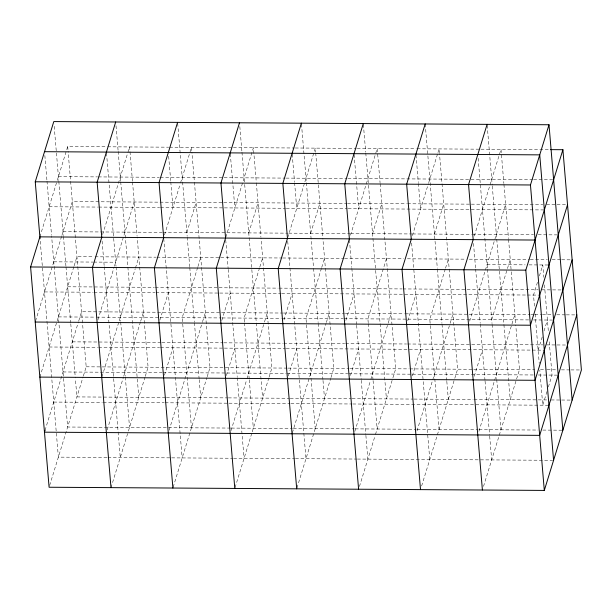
<?xml version="1.0" encoding="UTF-8"?>
<svg xmlns="http://www.w3.org/2000/svg" width="612" height="612" viewBox="0 0 612 612"><rect width="100%" height="100%" fill="white"/><g stroke="black" fill="none" stroke-linecap="round" stroke-linejoin="round"><path stroke-width="0.46" stroke-dasharray="3.06 2.29" d="M39.872 236.867L57.015 181.206M57.299 180.295L67.695 146.536L106.74 146.788M35.504 321.132L61.636 236.278M61.919 235.36L72.315 201.6L222.783 202.572M39.849 377.107L73.853 266.71M74.129 265.792L76.944 256.673L94.087 256.78M102.617 234.526L127.625 153.321M127.908 152.411L129.599 146.934L129.912 150.728M45.036 430.351L78.474 321.774M78.757 320.864L81.564 311.738L220.603 312.633M97.966 319.701L114.268 266.778M114.551 265.868L134.219 201.998M49.656 485.415L83.102 376.839M83.377 375.929L86.193 366.802L68.093 151.286M102.028 376.594L118.889 321.851M119.172 320.94L135.191 268.928M135.474 268.018L138.84 257.071M164.521 234.924L180.257 183.83M180.54 182.911L191.495 147.331L191.816 151.126M107.215 429.838L123.517 376.916M123.8 376.005L140.377 322.172M140.661 321.262L143.468 312.135M159.87 320.099L168.3 292.727M186.844 232.506L196.123 202.396M110.994 487.642L128.137 431.98M128.421 431.07L144.998 377.237M145.281 376.326L148.089 367.2L137.172 237.127M164.49 375.164L172.921 347.792M197.653 267.505L182.2 317.682L191.449 427.819M197.936 266.587L200.744 257.468M225.859 237.142L253.399 147.729L256.267 181.909M169.119 430.236L202.281 322.57M202.557 321.66L205.372 312.533M221.773 320.497L230.204 293.125M248.747 232.904L258.019 202.794M173.181 487.129L206.902 377.635M207.185 376.724L209.993 367.598L191.893 152.082M226.394 375.561L234.824 348.19M259.557 267.895L244.096 318.079L244.418 321.881M259.832 266.985L262.647 257.866M287.762 237.54L304.623 182.797M304.898 181.886L315.302 148.127L315.616 151.921M231.022 430.634L246.758 379.539M247.034 378.621L264.177 322.968M264.46 322.057L267.268 312.931M283.953 319.984L292.1 293.523M310.651 233.302L319.923 203.192M235.085 487.519L251.945 432.776M252.22 431.865L268.806 378.032M269.081 377.122L271.896 367.996L260.972 237.923M288.298 375.959L296.728 348.588M321.453 268.293L306 318.477L315.249 428.614M321.736 267.383L324.544 258.256M350.5 235.199L377.199 148.525L380.067 182.705M292.36 432.852L326.081 323.365M326.364 322.447L329.172 313.329M345.857 320.382L354.004 293.921M372.547 233.7L381.827 203.589M296.981 487.917L330.702 378.43M330.985 377.52L333.792 368.393L323.029 240.218M350.477 375.447L358.624 348.985M386.447 258.654L367.904 318.875L368.217 322.677M412.404 235.597L428.423 183.592M428.706 182.682L437.695 153.482M437.978 152.572L439.102 148.923L439.424 152.717M354.822 431.422L370.558 380.327M370.841 379.417L391.076 313.727M407.753 320.772L415.908 294.318M434.451 234.098L443.723 203.987M359.443 486.494L375.179 435.4M375.462 434.482L392.606 378.828M392.889 377.918L395.696 368.791L384.933 240.615M412.381 375.845L420.528 349.383M445.261 269.089L429.8 319.273L439.049 429.41M445.536 268.178L448.351 259.052M474.308 235.995L501.006 149.32L503.875 183.493M417.002 430.909L449.881 324.161M450.164 323.243L452.972 314.124M469.656 321.17L485.109 270.994M485.392 270.076L505.627 204.385M421.63 485.974L454.509 379.226M454.785 378.315L457.6 369.189L439.5 153.666M474.277 376.242L482.432 349.781M491.704 319.671L510.247 259.45M478.905 431.307L494.358 381.123M494.641 380.213L514.876 314.522M537.451 282.293L533.519 295.068L534.636 308.364M539.417 275.913L542.79 264.958L543.823 277.305M483.526 486.372L498.987 436.195M499.262 435.277L519.496 369.587L515.908 326.862M538.139 350.14L542.354 336.455M544.045 330.977L547.411 320.03M546.983 391.519L542.768 405.205L539.815 370.076M548.383 386.96L552.039 375.095L549.086 339.966M107.689 146.796L168.644 147.186M169.593 147.194L232.445 147.591M233.402 147.599L294.349 147.989M295.298 147.997L356.245 148.387M357.201 148.395L416.244 148.77M417.2 148.777L480.053 149.183M481.001 149.19L549.568 149.626M58.423 176.646L97.469 176.899M98.417 176.906L159.365 177.296M160.321 177.296L223.173 177.702M224.122 177.71L285.077 178.1M286.026 178.107L346.973 178.497M347.93 178.505L532.677 179.691M533.633 179.698L553.631 179.821M223.74 202.572L284.687 202.97M285.636 202.97L346.591 203.36M347.54 203.368L406.582 203.75M407.538 203.758L470.391 204.156M471.339 204.163L542.768 204.622M546.577 204.645L556.101 204.706M557.05 204.714L567.531 204.783M49.144 206.757L97.713 207.07M98.67 207.07L159.617 207.468M160.566 207.468L223.426 207.873M224.375 207.881L285.322 208.271M286.278 208.279L347.226 208.669M348.174 208.677L544.359 209.931M63.044 231.711L162.088 232.346M163.037 232.353L225.889 232.759M226.845 232.767L287.793 233.157M288.749 233.164L349.697 233.555M350.645 233.562L411.593 233.952M412.549 233.952L471.592 234.335M472.548 234.342L533.496 234.733M538.254 234.763L557.303 234.886M95.036 256.788L155.984 257.178M156.94 257.185L219.792 257.591M220.741 257.591L281.696 257.989M282.645 257.989L343.592 258.379M344.548 258.386L403.591 258.769M407.401 258.792L465.495 259.167M469.297 259.19L529.296 259.572M530.252 259.58L547.388 259.687M552.154 259.718L560.722 259.779M561.678 259.779L572.151 259.848M53.772 261.821L92.817 262.074M93.766 262.081L115.676 262.219M487.083 264.606L525.173 264.851M528.982 264.874L548.1 264.996M67.672 286.783L154.331 287.334M155.28 287.342L218.14 287.747M219.088 287.755L278.131 288.13M279.087 288.137L340.035 288.527M340.983 288.535L401.939 288.925M402.887 288.933L538.116 289.797M541.926 289.82L561.923 289.95M44.5 291.932L93.07 292.245M94.019 292.253L154.966 292.643M155.922 292.651L218.775 293.049M219.723 293.056L280.671 293.446M281.627 293.454L526.374 295.022M527.33 295.03L539.707 295.106M221.559 312.64L282.507 313.03M283.463 313.03L344.411 313.428M345.359 313.428L404.402 313.811M405.358 313.818L468.211 314.216M469.167 314.224L530.114 314.614M531.063 314.622L533.924 314.637M534.873 314.644L541.543 314.69M542.492 314.698L552.016 314.759M556.775 314.79L565.35 314.843M566.299 314.851L576.779 314.912M58.392 316.894L95.533 317.131M96.489 317.138L159.342 317.536M160.29 317.544L221.246 317.934M222.194 317.942L281.237 318.317M282.193 318.324L343.141 318.714M344.089 318.722L406.949 319.127M407.898 319.135L528.844 319.908M533.603 319.938L552.72 320.061M72.293 341.848L160.857 342.414M161.813 342.422L222.76 342.812M223.717 342.819L282.759 343.202M283.708 343.202L344.655 343.592M345.612 343.6L406.559 343.99M407.508 343.998L542.745 344.87M546.554 344.893L556.071 344.954M557.027 344.961L567.5 345.023M49.121 346.996L97.691 347.31M98.639 347.318L159.594 347.708M160.543 347.715L223.395 348.121M224.352 348.121L285.299 348.519M286.248 348.519L544.328 350.179M86.193 366.802L287.135 368.095M288.084 368.103L349.031 368.493M349.988 368.5L409.03 368.875M409.979 368.883L472.831 369.288M473.787 369.296L534.735 369.686M540.45 369.717L546.164 369.755M547.113 369.763L556.637 369.824M561.403 369.855L569.971 369.908M570.927 369.916L579.495 369.969M63.021 371.958L162.058 372.593M163.014 372.601L225.866 372.999M226.822 373.006L285.865 373.389M286.814 373.397L347.761 373.787M348.718 373.787L411.57 374.192M412.526 374.2L533.465 374.972M538.231 375.003L557.341 375.125M165.485 397.486L76.921 396.913L75.406 378.874M166.433 397.486L227.381 397.884M228.337 397.884L289.285 398.274M290.241 398.282L351.189 398.672M352.137 398.68L413.085 399.07M414.041 399.078L473.084 399.46M474.04 399.46L547.365 399.934M551.175 399.957L560.699 400.019M561.648 400.026L572.128 400.095M53.749 402.069L102.311 402.375M103.267 402.382L164.215 402.772M165.171 402.78L228.024 403.186M228.972 403.193L289.92 403.583M290.876 403.591L351.823 403.981M352.78 403.989L548.956 405.243M230.495 428.071L67.641 427.023L51.622 236.186M231.443 428.079L292.391 428.469M293.347 428.469L354.294 428.867M355.243 428.867L416.198 429.264M417.147 429.264L478.094 429.655M479.051 429.662L538.093 430.045M542.852 430.075L562.856 430.205M106.939 457.447L58.37 457.133L40.193 240.661M107.888 457.455L170.748 457.853M171.697 457.86L232.644 458.25M233.6 458.258L294.548 458.648M295.497 458.656L356.452 459.046M357.4 459.054L552.628 460.308M544.466 284.901L548.451 332.37M535.11 314.055L539.256 363.429M503.951 184.449L508.496 238.565M508.58 239.514L511.204 270.848M511.288 271.797L515.832 325.913M487.183 125.307L492.209 185.122M492.285 186.071L496.669 238.29M496.753 239.238L510.224 399.697M478.148 158.263L487.397 268.4M487.481 269.349L492.025 323.465M492.102 324.421L496.646 378.537M496.73 379.486L500.953 429.808M473.504 243.446L475.57 268.125M475.654 269.081L480.198 323.197M480.275 324.146L484.979 380.159M485.064 381.108L489.608 435.231M489.684 436.18L491.681 459.918M425.202 123.961L437.32 268.278M437.404 269.226L441.948 323.343M442.025 324.291L446.729 380.312M446.806 381.261L448.321 399.299M416.007 155.02L418.325 182.552M418.401 183.501L420.551 209.136M411.601 243.048L429.777 459.52M380.151 183.654L384.856 239.667M363.383 124.511L365.693 152.051M365.777 153L368.401 184.327M368.485 185.275L372.869 237.494M372.953 238.443L386.424 398.902M354.111 154.622L358.655 208.738M368.302 323.626L373.006 379.639M373.083 380.588L377.153 429.012M349.46 239.797L351.77 267.337M351.854 268.286L356.551 324.299M356.635 325.247L361.179 379.371M361.256 380.32L365.8 434.436M365.884 435.384L367.873 459.122M315.7 152.87L322.952 239.269M301.479 124.114L313.52 267.482M313.596 268.431L318.141 322.547M318.225 323.496L322.929 379.517M323.006 380.465L324.521 398.504M292.207 154.224L294.517 181.764M294.602 182.713L296.751 208.348M287.716 241.304L305.977 458.725M256.344 182.858L260.896 236.974M239.82 126.569L241.893 151.256M241.97 152.204L244.601 183.531M244.685 184.487L249.069 236.706M249.145 237.655L262.617 398.106M230.303 153.826L234.847 207.95M244.494 322.83L249.199 378.843M249.283 379.792L253.345 428.216M225.736 239.958L228.131 268.438M228.207 269.387L232.591 321.606M232.675 322.555L237.219 376.671M237.295 377.627L244.073 458.327M177.679 123.326L187.165 236.308M187.249 237.257L189.72 266.687M189.797 267.635L194.341 321.751M194.425 322.708L199.122 378.721M199.206 379.67L200.721 397.708M168.644 156.282L170.717 180.968M170.794 181.917L172.951 207.552M163.756 238.611L182.169 457.929M129.996 151.684L132.467 181.114M132.544 182.062L137.088 236.178M116.02 125.774L118.093 150.46M118.17 151.409L120.64 180.838M120.717 181.787L138.817 397.31M106.503 153.038L115.989 266.021M116.073 266.97L120.618 321.086M120.694 322.034L125.238 376.151M125.322 377.099L129.545 427.421M102.097 241.059L104.17 265.746M104.247 266.694L120.273 457.531M67.695 146.536L68.016 150.338M54.193 126.324L58.737 180.441M58.821 181.397L63.365 235.513M63.441 236.462L65.912 265.891M65.997 266.84L70.701 322.861M70.778 323.809L75.322 377.925M44.844 155.486L46.917 180.173M46.994 181.121L51.538 235.238"/><path stroke-width="0.92" d="M40.032 238.764L35.251 181.795L53.795 121.581L549.002 124.756L572.128 400.095M550.525 149.634L562.902 149.71L581.4 369.985L544.305 490.419L49.098 487.244L30.6 266.977L39.872 236.867L535.079 240.042M115.699 121.979L97.147 182.192L101.776 237.265L92.504 267.375L110.994 487.642M45.036 430.351L44.469 432.179L539.685 435.354L576.779 314.912M177.602 122.377L159.051 182.59L163.679 237.663L154.4 267.773L172.898 488.039M239.499 122.767L220.955 182.988L225.576 238.06L216.304 268.163L234.801 488.437M301.402 123.165L282.851 183.386L287.479 238.451L278.208 268.561L296.698 488.835M363.306 123.563L344.755 183.784L349.383 238.848L340.104 268.959L358.601 489.233M425.202 123.961L406.659 184.181L411.279 239.246L402.007 269.357L420.505 489.623M487.106 124.358L468.555 184.579L473.183 239.644L463.911 269.754L482.401 490.021M553.577 460.308L530.459 184.977L549.002 124.756M544.305 490.419L525.807 270.152L562.902 149.71M567.531 204.783L530.436 325.217L35.221 322.042M572.151 259.848L535.056 380.289L39.849 377.107M44.523 151.692L539.73 154.867L562.856 430.205M35.251 181.795L530.459 184.977M30.6 266.977L525.807 270.152"/></g></svg>
